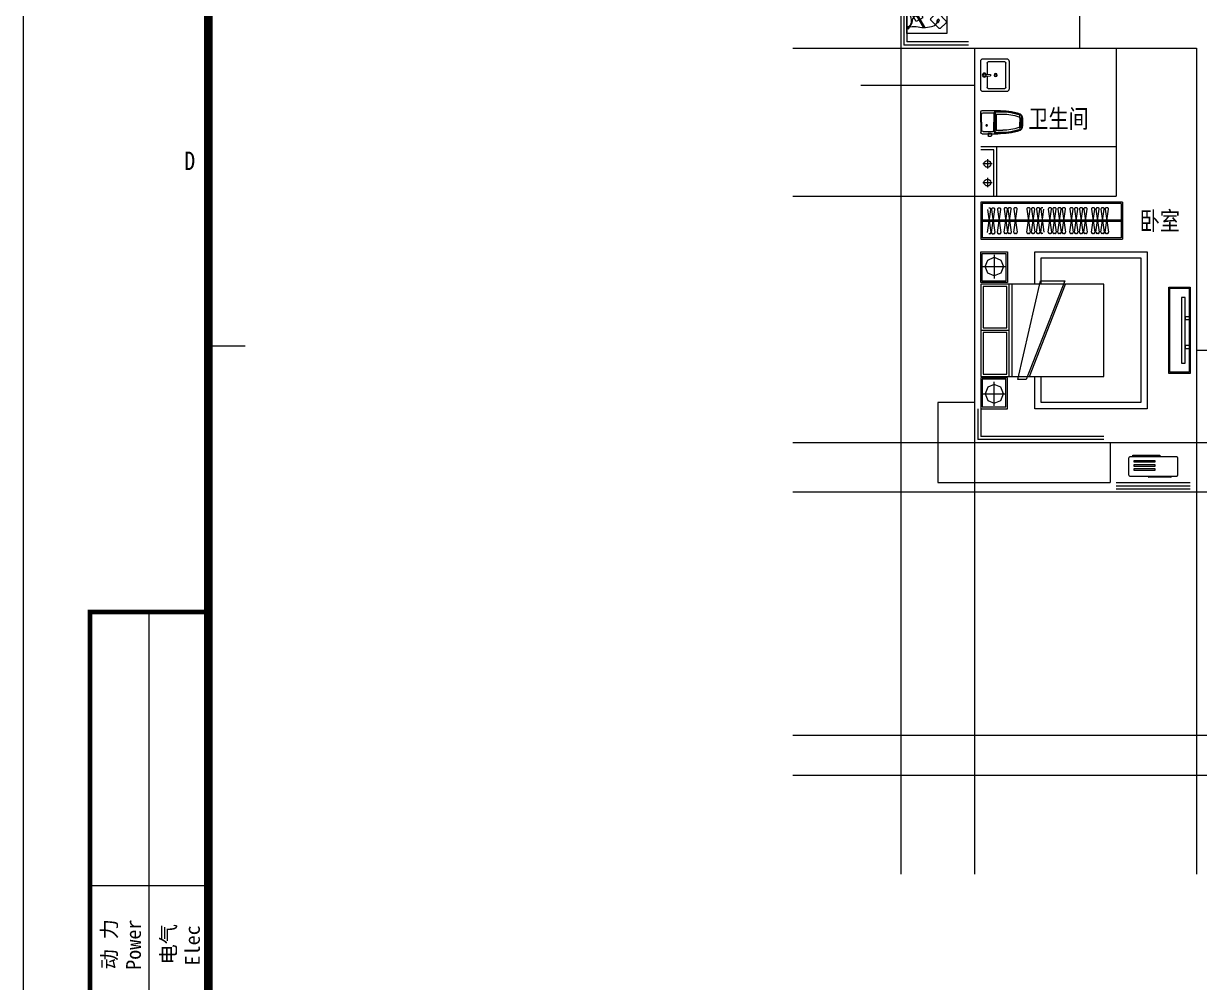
# Model space of a CAD drawing. Extents: x 534658 to 605938, y 404593 to 454993.
# Drawn here: x 534658 to 553748, y 419461 to 435021 of the extents above; entities that cross this region are included whole.
import ezdxf
from ezdxf.enums import TextEntityAlignment as Align

# ---------------------------------------------------------------- set-up
doc = ezdxf.new("R2010")
doc.units = 0
doc.header["$LTSCALE"] = 1000
doc.header["$MEASUREMENT"] = 0
for name, color, linetype in [('0_厨卫', 154, 'Continuous'), ('1', 3, 'Continuous'), ('DOTE', 1, 'Continuous'), ('PUB_TEXT', 7, 'Continuous'), ('PUB_TITLE', 4, 'Continuous')]:
    doc.layers.add(name, color=color, linetype=linetype)
for name, color, linetype, lineweight in [('0_家具', 31, 'Continuous', 9), ('0_栏杆', 163, 'Continuous', 5), ('0_空调', 31, 'Continuous', 9), ('图框', 7, 'Continuous', 5)]:
    doc.layers.add(name, color=color, linetype=linetype, lineweight=lineweight)
doc.styles.add('TKZ1', font='SIMHEI.TTF', dxfattribs={"width": 0.7})
doc.styles.add('图签栏', font='SimSun.ttf')
doc.styles.add('黑体', font='SIMHEI.TTF', dxfattribs={"width": 0.8})

# ---------------------------------------------------------------- blocks, each defined once
blk = doc.blocks.new('$titleblk$00000206')
at = {"layer": '图框'}
for p, q in [((-594, 0), (-594, 420)), ((-569, 210), (-564, 210)), ((-585, 174), (-569, 174)), ((-585, 174), (-569, 174)), ((-577, 18), (-577, 174)), ((-585, 137), (-569, 137))]:
    blk.add_line(p, q, dxfattribs=at)
at = {"layer": '图框', "const_width": 1.2}
blk.add_lwpolyline([(-10, 410), (-569, 410), (-569, 10), (-10, 10)], close=True, dxfattribs=at)
at = {"layer": '图框', "const_width": 0.6}
blk.add_lwpolyline([(-569, 10), (-585, 10), (-585, 174), (-569, 174)], dxfattribs=at)
at = {"layer": '1', "style": '图签栏'}
for s, p in [('动 力', (-582.44, 129.07)), ('电气', (-574.44, 129.07))]:
    blk.add_text(s, height=2, rotation=90, dxfattribs=at).set_placement(p, align=Align.MIDDLE)
for s, p in [('Power', (-578.12, 125.61)), ('Elec', (-570.15, 126.19))]:
    blk.add_text(s, height=2, rotation=90, dxfattribs=at).set_placement(p)
at = {"layer": '图框', "style": 'TKZ1', "width": 0.85}
blk.add_text('D', height=2.5, dxfattribs=at).set_placement((-571.5, 235), align=Align.MIDDLE)
blk = doc.blocks.new('A$C37A63D83')
at = {"layer": '0_厨卫', "color": 8}
for p, q in [((152, 636), (128, 636)), ((136, 660), (323, 660)), ((229, 660), (136, 660)), ((162, 636), (152, 636)), ((162, 636), (229, 636)), ((297, 636), (229, 636)), ((297, 636), (307, 636)), ((307, 636), (331, 636)), ((49, 230), (49, 316)), ((49, 230), (229, 230)), ((49, 230), (91, 212)), ((54, 279), (54, 280)), ((63, 275), (58, 275)), ((63, 253), (63, 275)), ((76, 36), (76, 198)), ((81, 235), (229, 235)), ((91, 212), (229, 212)), ((99, 250), (99, 356)), ((99, 221), (229, 221)), ((229, 247), (103, 247)), ((111, 247), (229, 247)), ((229, 247), (356, 247)), ((348, 247), (229, 247)), ((378, 235), (229, 235)), ((409, 230), (229, 230)), ((360, 221), (229, 221)), ((368, 212), (229, 212)), ((360, 250), (360, 356)), ((409, 230), (368, 212)), ((382, 36), (382, 198)), ((396, 253), (396, 275)), ((396, 275), (400, 275)), ((38, 172), (42, 172)), ((38, 118), (42, 118)), ((40, 153), (40, 162)), ((40, 137), (40, 146)), ((40, 121), (40, 130)), ((49, 125), (49, 165)), ((229, 14), (99, 14)), ((229, 14), (360, 14))]:
    blk.add_line(p, q, dxfattribs=at)
at = {"layer": '0_厨卫'}
for p, q in [((40, 170), (40, 275)), ((405, 279), (405, 280)), ((409, 230), (409, 316)), ((418, 23), (418, 275)), ((0, 125), (0, 165)), ((38, 172), (7, 172)), ((38, 118), (7, 118)), ((40, 23), (40, 122)), ((229, 0), (63, 0)), ((229, 0), (396, 0))]:
    blk.add_line(p, q, dxfattribs=at)
at = {"layer": '0_厨卫', "color": 8}
blk.add_circle((176, 95), 11.4, dxfattribs=at)
at = {"layer": '0_厨卫'}
for centre, radius, start, end in [((979, 321), 939, 160.4627, 171.8238), ((107, 630), 13.5, 147.2649, 160.4629), ((159, 597), 75.7, 123.7473, 147.2649), ((217, 423), 257, 87.121, 112.8427), ((242, 423), 257, 67.1573, 92.879), ((300, 597), 75.7, 32.7351, 56.2527), ((346, 630), 13.5, 21.3401, 45.0457), ((352, 630), 13.5, 19.5371, 32.7351), ((-520, 321), 939, 8.1773, 19.5371), ((7035, 15), 7000, 176.3999, 177.8752), ((-6576, 15), 7000, 2.1248, 3.6001), ((7, 165), 7.2, 90, 180), ((7, 125), 7.2, 180, 270), ((63, 23), 22.5, 180, 270), ((396, 23), 22.5, 270, 0)]:
    blk.add_arc(centre, radius, start, end, dxfattribs=at)
at = {"layer": '0_厨卫', "color": 8}
for centre, radius, start, end in [((824, 353), 776, 158.6599, 172.4763), ((942, 340), 881, 161.7059, 184.2897), ((933, 353), 834, 161.5027, 179.8181), ((113, 630), 13.5, 134.9543, 158.6599), ((347, 396), 344, 131.9223, 134.9543), ((130, 611), 25.3, 94.6124, 166.2529), ((138, 626), 34, 87.4207, 128.0687), ((159, 612), 18, 109.1813, 161.5027), ((214, 386), 250, 86.5925, 104.1516), ((245, 386), 250, 75.8484, 93.4075), ((300, 612), 18, 18.4973, 70.8187), ((-474, 353), 834, 0.1819, 18.4973), ((321, 626), 34, 51.9313, 92.5793), ((329, 611), 25.3, 13.7471, 85.3876), ((112, 396), 344, 45.0457, 48.0777), ((-483, 340), 881, 355.7103, 18.2941), ((-365, 353), 776, 7.5237, 21.3401), ((545, 367), 499, 169.8851, 189.9823), ((-86, 367), 499, 350.0177, 10.1149), ((58, 279), 4.5, 180, 270), ((81, 253), 18, 180, 270), ((99, 198), 22.5, 90, 180), ((103, 250), 3.6, 180, 270), ((356, 250), 3.6, 270, 0), ((360, 198), 22.5, 0, 90), ((378, 253), 18, 270, 0), ((400, 279), 4.5, 270, 0), ((42, 165), 7.2, 0, 90), ((42, 125), 7.2, 270, 0), ((99, 36), 22.5, 180, 270), ((360, 36), 22.5, 270, 0)]:
    blk.add_arc(centre, radius, start, end, dxfattribs=at)
blk = doc.blocks.new('dfdsf')
at = {"layer": '0_厨卫'}
for p, q in [((-6119, -27345), (-6119, -27726)), ((-5626, -27307), (-6081, -27307)), ((-5588, -27726), (-5588, -27345)), ((-6081, -27765), (-5626, -27765))]:
    blk.add_line(p, q, dxfattribs=at)
at = {"layer": '0_厨卫', "color": 8}
for p, q in [((-6068, -27695), (-6068, -27428)), ((-6049, -27409), (-5869, -27409)), ((-5872, -27364), (-5886, -27364)), ((-5867, -27351), (-5876, -27341)), ((-5867, -27377), (-5876, -27387)), ((-5870, -27392), (-5866, -27466)), ((-5866, -27466), (-5841, -27466)), ((-5854, -27345), (-5854, -27332)), ((-5854, -27383), (-5854, -27396)), ((-5837, -27392), (-5841, -27466)), ((-5831, -27341), (-5840, -27350)), ((-5831, -27387), (-5840, -27377)), ((-5838, -27409), (-5658, -27409)), ((-5835, -27364), (-5821, -27364)), ((-5639, -27428), (-5639, -27695)), ((-5658, -27714), (-6049, -27714))]:
    blk.add_line(p, q, dxfattribs=at)
for centre, radius in [((-5854, -27364), 32.3), ((-5854, -27364), 18.8), ((-5855, -27549), 25.4), ((-5855, -27549), 16)]:
    blk.add_circle(centre, radius, dxfattribs=at)
at = {"layer": '0_厨卫'}
for centre, start, end in [((-6081, -27345), 90, 180), ((-5626, -27345), 0, 90), ((-6081, -27726), 180, 270), ((-5626, -27726), 270, 0)]:
    blk.add_arc(centre, 38.1, start, end, dxfattribs=at)
at = {"layer": '0_厨卫', "color": 8}
for centre, start, end in [((-6049, -27428), 90, 180), ((-5658, -27428), 0, 90), ((-6049, -27695), 180, 270), ((-5658, -27695), 270, 0)]:
    blk.add_arc(centre, 19.1, start, end, dxfattribs=at)
blk = doc.blocks.new('monitor')
at = {"layer": '0_家具'}
for p, q in [((1213982, -498635), (1213982, -498650)), ((1214012, -498635), (1214012, -498650))]:
    blk.add_line(p, q, dxfattribs=at)
for points in [[(1213797, -498665), (1214197, -498665), (1214197, -498650), (1213797, -498650)], [(1213982, -498635), (1214012, -498635), (1214012, -498620), (1213982, -498620)], [(1213987, -498635), (1214007, -498635), (1214007, -498650), (1213987, -498650)]]:
    blk.add_lwpolyline(points, close=True, dxfattribs=at)
for points in [[(1214082, -498650), (1214082, -498605), (1213912, -498605), (1213912, -498650)], [(1214082, -498665), (1214082, -498710), (1213912, -498710), (1213912, -498665)]]:
    blk.add_lwpolyline(points, dxfattribs=at)
for start, end in [(120, 180), (210, 330), (0, 60)]:
    blk.add_arc((1213997, -498650), 30, start, end, dxfattribs=at)
blk = doc.blocks.new('keyborad')
at = {"layer": '0_家具'}
for points in [[(1214046, -499984), (1214325, -499984), (1214325, -499891), (1214046, -499891)], [(1214055, -499905), (1214247, -499905), (1214247, -499912), (1214055, -499912)], [(1214055, -499920), (1214247, -499920), (1214247, -499977), (1214055, -499977)], [(1214252, -499905), (1214283, -499905), (1214283, -499912), (1214252, -499912)], [(1214252, -499920), (1214283, -499920), (1214283, -499962), (1214252, -499962)], [(1214287, -499920), (1214318, -499920), (1214318, -499977), (1214287, -499977)]]:
    blk.add_lwpolyline(points, close=True, dxfattribs=at)
blk = doc.blocks.new('com')
at = {"layer": '0_家具'}
for p, q in [((1214280, -499611), (1214282, -499613)), ((1214281, -499613), (1214289, -499632))]:
    blk.add_line(p, q, dxfattribs=at)
for points in [[(1213891, -499544, -0.353754), (1213926, -499692, 0.387634), (1213919, -499858, 0.387634)], [(1213891, -499544, -0.222136), (1213950, -499639, 0.247528), (1214002, -499714, 1.194978)], [(1213891, -499544, 0.157264), (1213998, -499559, -0.115899), (1214201, -499561, -0.228917), (1214276, -499604, 0.669925)], [(1214288, -499653, -0.102482), (1214276, -499632, -0.140335), (1214276, -499620, -0.497592), (1214290, -499614, 0.497592)], [(1214305, -499645, 0.102482), (1214298, -499623, 0.140335), (1214290, -499614, 0.497592), (1214276, -499620, -0.497592)], [(1214305, -499645, -0.825627), (1214288, -499653, -4.21376)], [(1213930, -499869, 0.285337), (1214057, -499894, -0.150591), (1214161, -499902)]]:
    blk.add_lwpolyline(points, format="xyb", dxfattribs=at)
blk.add_lwpolyline([(1214292, -499741), (1214398, -499630, 0.414214), (1214398, -499611), (1214320, -499536, 0.414214), (1214301, -499537), (1214195, -499647, 0.414214), (1214195, -499666), (1214273, -499741, 0.414214)], format="xyb", close=True, dxfattribs=at)
blk.add_lwpolyline([(1214276, -499605), (1214279, -499611), (1214281, -499610), (1214277, -499604)], close=True, dxfattribs=at)
blk.add_circle((1213891, -499544), 15, dxfattribs=at)
blk.add_arc((1214283, -499617), 17, 248.1471, 338.0484, dxfattribs=at)
for name, p, rotation in [('monitor', (175155, -1301750), 59.99999999993759), ('keyborad', (714270, -1714087), 90)]:
    blk.add_blockref(name, p, dxfattribs=dict(at, rotation=rotation))
blk = doc.blocks.new('A$C0FD84BE6')
at = {"layer": '0_空调', "color": 8}
for p, q in [((320, 10), (320, 20)), ((693, 20), (693, 10)), ((683, 0), (330, 0))]:
    blk.add_line(p, q, dxfattribs=at)
at = {"layer": '0_空调'}
blk.add_lwpolyline([(20, 20), (780, 20, 0.414214), (800, 40), (800, 310, 0.414214), (780, 330), (20, 330, 0.414214), (0, 310), (0, 40, 0.414214)], format="xyb", close=True, dxfattribs=at)
at = {"layer": '0_空调', "color": 8}
for points in [[(69, 359), (509, 359), (509, 344), (69, 344)], [(90, 272), (426, 272), (426, 243), (90, 243)], [(90, 206), (426, 206), (426, 177), (90, 177)], [(90, 140), (426, 140), (426, 111), (90, 111)]]:
    blk.add_lwpolyline(points, close=True, dxfattribs=at)
for centre, start, end in [((330, 10), 180, 270), ((683, 10), 270, 0)]:
    blk.add_arc(centre, 10, start, end, dxfattribs=at)
blk = doc.blocks.new('543532535')
at = {"layer": '0_家具'}
for p, q in [((-2412, -242), (-2370, -135)), ((-2370, -135), (-2266, -91)), ((-2266, -49), (-2266, -435)), ((-2266, -91), (-2162, -135)), ((-2162, -135), (-2119, -242)), ((-2453, -242), (-2079, -242)), ((-2370, -349), (-2412, -242)), ((-2266, -393), (-2370, -349)), ((-2162, -349), (-2266, -393)), ((-2119, -242), (-2162, -349)), ((-485, -524), (-2485, -524)), ((-2485, -524), (-2485, -2024)), ((-2446, -562), (-2446, -1235)), ((-2063, -562), (-2446, -562)), ((-2063, -1235), (-2063, -562)), ((-2025, -2024), (-2025, -524)), ((-1974, -2024), (-1974, -524)), ((-1885, -2074), (-1517, -473)), ((-1123, -473), (-1746, -2074)), ((-1695, -2024), (-1111, -524)), ((-1517, -473), (-1123, -473)), ((-485, -2024), (-485, -524)), ((-2485, -1274), (-2025, -1274)), ((-2446, -1235), (-2063, -1235)), ((-2446, -1312), (-2446, -1985)), ((-2063, -1312), (-2446, -1312)), ((-2063, -1985), (-2063, -1312)), ((-2485, -2024), (-485, -2024)), ((-2446, -1985), (-2063, -1985)), ((-1746, -2074), (-1885, -2074)), ((-2370, -2198), (-2412, -2305)), ((-2266, -2154), (-2370, -2198)), ((-2266, -2498), (-2266, -2113)), ((-2162, -2198), (-2266, -2154)), ((-2119, -2305), (-2162, -2198)), ((-2453, -2305), (-2079, -2305)), ((-2412, -2305), (-2370, -2412)), ((-2370, -2412), (-2266, -2456)), ((-2266, -2456), (-2162, -2412)), ((-2162, -2412), (-2119, -2305))]:
    blk.add_line(p, q, dxfattribs=at)
for points in [[(-2078, -500), (-2485, -500), (-2485, 0), (-2053, 0), (-2053, -500)], [(-2078, -2047), (-2485, -2047), (-2485, -2547), (-2053, -2547), (-2053, -2047)]]:
    blk.add_lwpolyline(points, close=True, dxfattribs=at)
blk.add_lwpolyline([(-1606, -524), (-1606, 0), (215, 0), (215, -2547), (-1606, -2547), (-1606, -2024)], dxfattribs=at)
at = {"layer": '0_家具', "color": 8}
for points in [[(-2078, -477), (-2461, -477), (-2461, -30), (-2078, -30)], [(-2078, -2070), (-2461, -2070), (-2461, -2517), (-2078, -2517)]]:
    blk.add_lwpolyline(points, close=True, dxfattribs=at)
blk.add_lwpolyline([(-1506, -524), (-1506, -100), (115, -100), (115, -2447), (-1506, -2447), (-1506, -2024)], dxfattribs=at)
blk = doc.blocks.new('ytjhgkj')
at = {"layer": '0_家具', "ltscale": 0.5}
blk.add_lwpolyline([(34949, 26116), (34599, 26116), (34599, 27516), (34949, 27516)], close=True, dxfattribs=at)
at = {"layer": '0_家具', "color": 251, "ltscale": 40}
for points in [[(34929, 26136), (34619, 26136), (34619, 27496), (34929, 27496)], [(34739, 27349), (34681, 27349), (34681, 26283), (34739, 26283)], [(34681, 27110), (34599, 27110), (34599, 27062), (34681, 27062)], [(34681, 26644), (34599, 26644), (34599, 26596), (34681, 26596)]]:
    blk.add_lwpolyline(points, close=True, dxfattribs=at)

msp = doc.modelspace()

# ---------------------------------------------------------------- linework, layer by layer
at = {"layer": '0_厨卫'}
for p, q in [((550408, 432221), (550408, 432971)), ((550458, 432221), (550458, 433021)), ((550306, 432818), (550306, 432668)), ((550231, 432748), (550381, 432748)), ((550231, 432440), (550381, 432440)), ((550306, 432515), (550306, 432365))]:
    msp.add_line(p, q, dxfattribs=at)
for points in [[(552398, 433021), (550198, 433021)], [(550408, 432971), (550198, 432971)]]:
    msp.add_lwpolyline(points, dxfattribs=at)
for centre in [(550306, 432743), (550306, 432440)]:
    msp.add_circle(centre, 55, dxfattribs=at)
at = {"layer": '0_家具'}
for p, q in [((552498, 432121), (550198, 432121)), ((550198, 432121), (550198, 431521)), ((552478, 432101), (550218, 432101)), ((550218, 432101), (550218, 431541)), ((552478, 432101), (552478, 431541)), ((552498, 432121), (552498, 431521)), ((550198, 431521), (552498, 431521)), ((552478, 431541), (550218, 431541))]:
    msp.add_line(p, q, dxfattribs=at)
at = {"layer": '0_家具', "color": 8}
for p, q in [((550342, 432026), (550328, 432026)), ((550406, 432026), (550392, 432026)), ((550502, 432026), (550487, 432026)), ((550575, 431633), (550629, 432008)), ((550575, 432008), (550629, 431633)), ((550609, 432031), (550595, 432031)), ((550639, 431633), (550693, 432008)), ((550639, 432008), (550693, 431633)), ((550674, 432031), (550659, 432031)), ((550735, 431633), (550789, 432008)), ((550735, 432008), (550789, 431633)), ((550769, 432031), (550755, 432031)), ((550945, 431633), (550999, 432008)), ((550945, 432008), (550999, 431633)), ((550979, 432031), (550965, 432031)), ((551019, 431633), (551073, 432008)), ((551019, 432008), (551073, 431633)), ((551053, 432031), (551039, 432031)), ((551101, 431633), (551155, 432008)), ((551101, 432008), (551155, 431633)), ((551135, 432031), (551121, 432031)), ((551170, 431633), (551224, 432008)), ((551170, 432008), (551224, 431633)), ((551204, 432031), (551190, 432031)), ((551294, 431633), (551348, 432008)), ((551294, 432008), (551348, 431633)), ((551329, 432031), (551314, 432031)), ((551369, 431633), (551423, 432008)), ((551369, 432008), (551423, 431633)), ((551403, 432031), (551389, 432031)), ((551450, 431633), (551504, 432008)), ((551450, 432008), (551504, 431633)), ((551484, 432031), (551470, 432031)), ((551520, 431633), (551574, 432008)), ((551520, 432008), (551574, 431633)), ((551554, 432031), (551539, 432031)), ((551644, 431633), (551698, 432008)), ((551644, 432008), (551698, 431633)), ((551678, 432031), (551664, 432031)), ((551718, 431633), (551772, 432008)), ((551718, 432008), (551772, 431633)), ((551752, 432031), (551738, 432031)), ((551800, 431633), (551854, 432008)), ((551800, 432008), (551854, 431633)), ((551834, 432031), (551820, 432031)), ((551869, 431633), (551923, 432008)), ((551869, 432008), (551923, 431633)), ((551903, 432031), (551889, 432031)), ((551993, 431633), (552047, 432008)), ((551993, 432008), (552047, 431633)), ((552028, 432031), (552013, 432031)), ((552068, 431633), (552122, 432008)), ((552068, 432008), (552122, 431633)), ((552102, 432031), (552088, 432031)), ((552149, 431633), (552203, 432008)), ((552149, 432008), (552203, 431633)), ((552183, 432031), (552169, 432031)), ((552219, 431633), (552273, 432008)), ((552219, 432008), (552273, 431633)), ((552253, 432031), (552238, 432031)), ((552478, 431831), (550218, 431831)), ((550308, 431628), (550362, 432003)), ((550308, 432003), (550362, 431628)), ((550372, 431628), (550426, 432003)), ((550372, 432003), (550426, 431628)), ((550467, 431628), (550521, 432003)), ((550467, 432003), (550521, 431628)), ((552478, 431811), (550218, 431811)), ((550342, 431606), (550328, 431606)), ((550406, 431606), (550392, 431606)), ((550502, 431606), (550487, 431606)), ((550609, 431611), (550595, 431611)), ((550674, 431611), (550659, 431611)), ((550769, 431611), (550755, 431611)), ((550979, 431611), (550965, 431611)), ((551053, 431611), (551039, 431611)), ((551135, 431611), (551121, 431611)), ((551204, 431611), (551190, 431611)), ((551329, 431611), (551314, 431611)), ((551403, 431611), (551389, 431611)), ((551484, 431611), (551470, 431611)), ((551554, 431611), (551539, 431611)), ((551678, 431611), (551664, 431611)), ((551752, 431611), (551738, 431611)), ((551834, 431611), (551820, 431611)), ((551903, 431611), (551889, 431611)), ((552028, 431611), (552013, 431611)), ((552102, 431611), (552088, 431611)), ((552183, 431611), (552169, 431611)), ((552253, 431611), (552238, 431611))]:
    msp.add_line(p, q, dxfattribs=at)
at = {"layer": '0_家具'}
msp.add_lwpolyline([(548998, 436460), (549648, 436460), (549648, 434860), (548998, 434860)], close=True, dxfattribs=at)
at = {"layer": '0_家具', "color": 8}
for centre, start, end in [((550342, 432006), 352.4054, 90), ((550392, 432006), 90, 187.5946), ((550406, 432006), 352.4054, 90), ((550487, 432006), 90, 187.5946), ((550502, 432006), 352.4054, 90), ((550595, 432011), 90, 187.5946), ((550609, 432011), 352.4054, 90), ((550659, 432011), 90, 187.5946), ((550674, 432011), 352.4054, 90), ((550755, 432011), 90, 187.5946), ((550769, 432011), 352.4054, 90), ((550965, 432011), 90, 187.5946), ((550979, 432011), 352.4054, 90), ((551039, 432011), 90, 187.5946), ((551053, 432011), 352.4054, 90), ((551121, 432011), 90, 187.5946), ((551135, 432011), 352.4054, 90), ((551190, 432011), 90, 187.5946), ((551314, 432011), 90, 187.5946), ((551329, 432011), 352.4054, 90), ((551389, 432011), 90, 187.5946), ((551403, 432011), 352.4054, 90), ((551470, 432011), 90, 187.5946), ((551484, 432011), 352.4054, 90), ((551539, 432011), 90, 187.5946), ((551554, 432011), 352.4054, 90), ((551664, 432011), 90, 187.5946), ((551678, 432011), 352.4054, 90), ((551738, 432011), 90, 187.5946), ((551752, 432011), 352.4054, 90), ((551820, 432011), 90, 187.5946), ((551834, 432011), 352.4054, 90), ((551889, 432011), 90, 187.5946), ((551903, 432011), 352.4054, 90), ((552013, 432011), 90, 187.5946), ((552028, 432011), 352.4054, 90), ((552088, 432011), 90, 187.5946), ((552102, 432011), 352.4054, 90), ((552169, 432011), 90, 187.5946), ((552183, 432011), 352.4054, 90), ((552238, 432011), 90, 187.5946), ((552253, 432011), 352.4054, 90), ((550342, 431626), 270, 7.5946), ((550392, 431626), 172.4054, 270), ((550406, 431626), 270, 7.5946), ((550487, 431626), 172.4054, 270), ((550502, 431626), 270, 7.5946), ((550595, 431631), 172.4054, 270), ((550609, 431631), 270, 7.5946), ((550659, 431631), 172.4054, 270), ((550674, 431631), 270, 7.5946), ((550755, 431631), 172.4054, 270), ((550769, 431631), 270, 7.5946), ((550965, 431631), 172.4054, 270), ((550979, 431631), 270, 7.5946), ((551039, 431631), 172.4054, 270), ((551053, 431631), 270, 7.5946), ((551121, 431631), 172.4054, 270), ((551135, 431631), 270, 7.5946), ((551190, 431631), 172.4054, 270), ((551314, 431631), 172.4054, 270), ((551329, 431631), 270, 7.5946), ((551389, 431631), 172.4054, 270), ((551403, 431631), 270, 7.5946), ((551470, 431631), 172.4054, 270), ((551484, 431631), 270, 7.5946), ((551539, 431631), 172.4054, 270), ((551554, 431631), 270, 7.5946), ((551664, 431631), 172.4054, 270), ((551678, 431631), 270, 7.5946), ((551738, 431631), 172.4054, 270), ((551752, 431631), 270, 7.5946), ((551820, 431631), 172.4054, 270), ((551834, 431631), 270, 7.5946), ((551889, 431631), 172.4054, 270), ((551903, 431631), 270, 7.5946), ((552013, 431631), 172.4054, 270), ((552028, 431631), 270, 7.5946), ((552088, 431631), 172.4054, 270), ((552102, 431631), 270, 7.5946), ((552169, 431631), 172.4054, 270), ((552183, 431631), 270, 7.5946), ((552238, 431631), 172.4054, 270), ((552253, 431631), 270, 7.5946)]:
    msp.add_arc(centre, 20, start, end, dxfattribs=at)
at = {"layer": '0_栏杆'}
for p, q in [((548948, 436121), (548948, 434671)), ((548998, 436121), (548998, 434721)), ((549998, 434721), (548998, 434721)), ((549998, 434671), (548948, 434671)), ((550148, 428771), (550148, 428271)), ((550198, 428771), (550198, 428321)), ((552198, 428271), (550148, 428271)), ((552198, 428321), (550198, 428321)), ((552398, 427571), (553598, 427571)), ((552398, 427521), (553598, 427521)), ((552398, 427471), (553598, 427471))]:
    msp.add_line(p, q, dxfattribs=at)
at = {"layer": 'DOTE', "ltscale": 0.5}
for p, q in [((548898, 443771), (548898, 421221)), ((551798, 437621), (551798, 434621)), ((547148, 434621), (553698, 434621)), ((550098, 434621), (550098, 421221)), ((552398, 434621), (552398, 432221)), ((553698, 434621), (553698, 421221)), ((548248, 434021), (550098, 434021)), ((547148, 432221), (552398, 432221)), ((553698, 429721), (557898, 429721)), ((550098, 428871), (549498, 428871)), ((549498, 428871), (549498, 427571)), ((549498, 428871), (549498, 427571)), ((547148, 428221), (557898, 428221)), ((552298, 428221), (552298, 427571)), ((553698, 428221), (553698, 428120)), ((549498, 427571), (552298, 427571)), ((547148, 427421), (563698, 427421)), ((563698, 423471), (547148, 423471)), ((567298, 422820), (547148, 422820))]:
    msp.add_line(p, q, dxfattribs=at)

# ---------------------------------------------------------------- block references
at = {"layer": '0_厨卫', "xscale": -1}
for name, p, rotation in [('dfdsf', (522891, 428329), 90.00000005336084), ('A$C37A63D83', (550198, 433191), 270.0000000533608)]:
    msp.add_blockref(name, p, dxfattribs=dict(at, rotation=rotation))
at = {"layer": '0_家具', "xscale": -1.215737044345587, "yscale": 1.215737044345587, "zscale": 1.215737044345587, "rotation": 180.0000000438918}
msp.add_blockref('com', (-926754, -172362), dxfattribs=at)
at = {"layer": '0_家具'}
msp.add_blockref('543532535', (552683, 431318), dxfattribs=at)
at = {"layer": '0_家具', "rotation": 180}
msp.add_blockref('ytjhgkj', (588197, 456860), dxfattribs=at)
at = {"layer": '0_空调'}
msp.add_blockref('A$C0FD84BE6', (552598, 427658), dxfattribs=at)
at = {"layer": 'PUB_TITLE', "xscale": 120, "yscale": 120, "zscale": 120}
msp.add_blockref('$titleblk$00000206', (605938, 404593), dxfattribs=at)

# ---------------------------------------------------------------- texts
at = {"layer": 'PUB_TEXT', "style": '黑体', "width": 0.8}
for s, p in [('卫生间', (550968, 433327)), ('卧室', (552776, 431668))]:
    msp.add_text(s, height=300, dxfattribs=at).set_placement(p)

doc.saveas('drawing.dxf')
